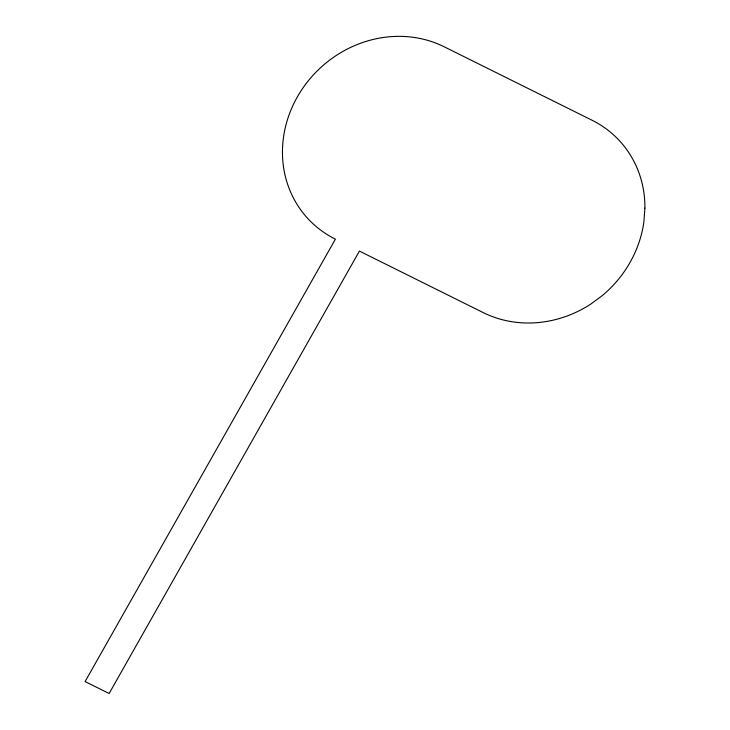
<?xml version="1.0" encoding="UTF-8"?>
<svg xmlns="http://www.w3.org/2000/svg" width="730" height="730" viewBox="0 0 730 730"><rect width="100%" height="100%" fill="white"/><g stroke="black" fill="none" stroke-linecap="round" stroke-linejoin="round"><path stroke-width="1.09" d="M644.909 208.114L643.869 222.048A111.453 102.163 -42.9 0 1 602.223 295.659L590.497 304.291A111.453 102.163 -42.9 0 1 483.251 312.613L359.416 251.084L109.126 693.5L85.091 681.564L335.399 239.157A111.453 102.163 -42.9 0 1 297.256 97.063A111.453 102.163 -42.9 0 1 444.114 46.747L592.076 120.258A111.453 102.163 -42.9 0 1 644.909 208.114"/></g></svg>
